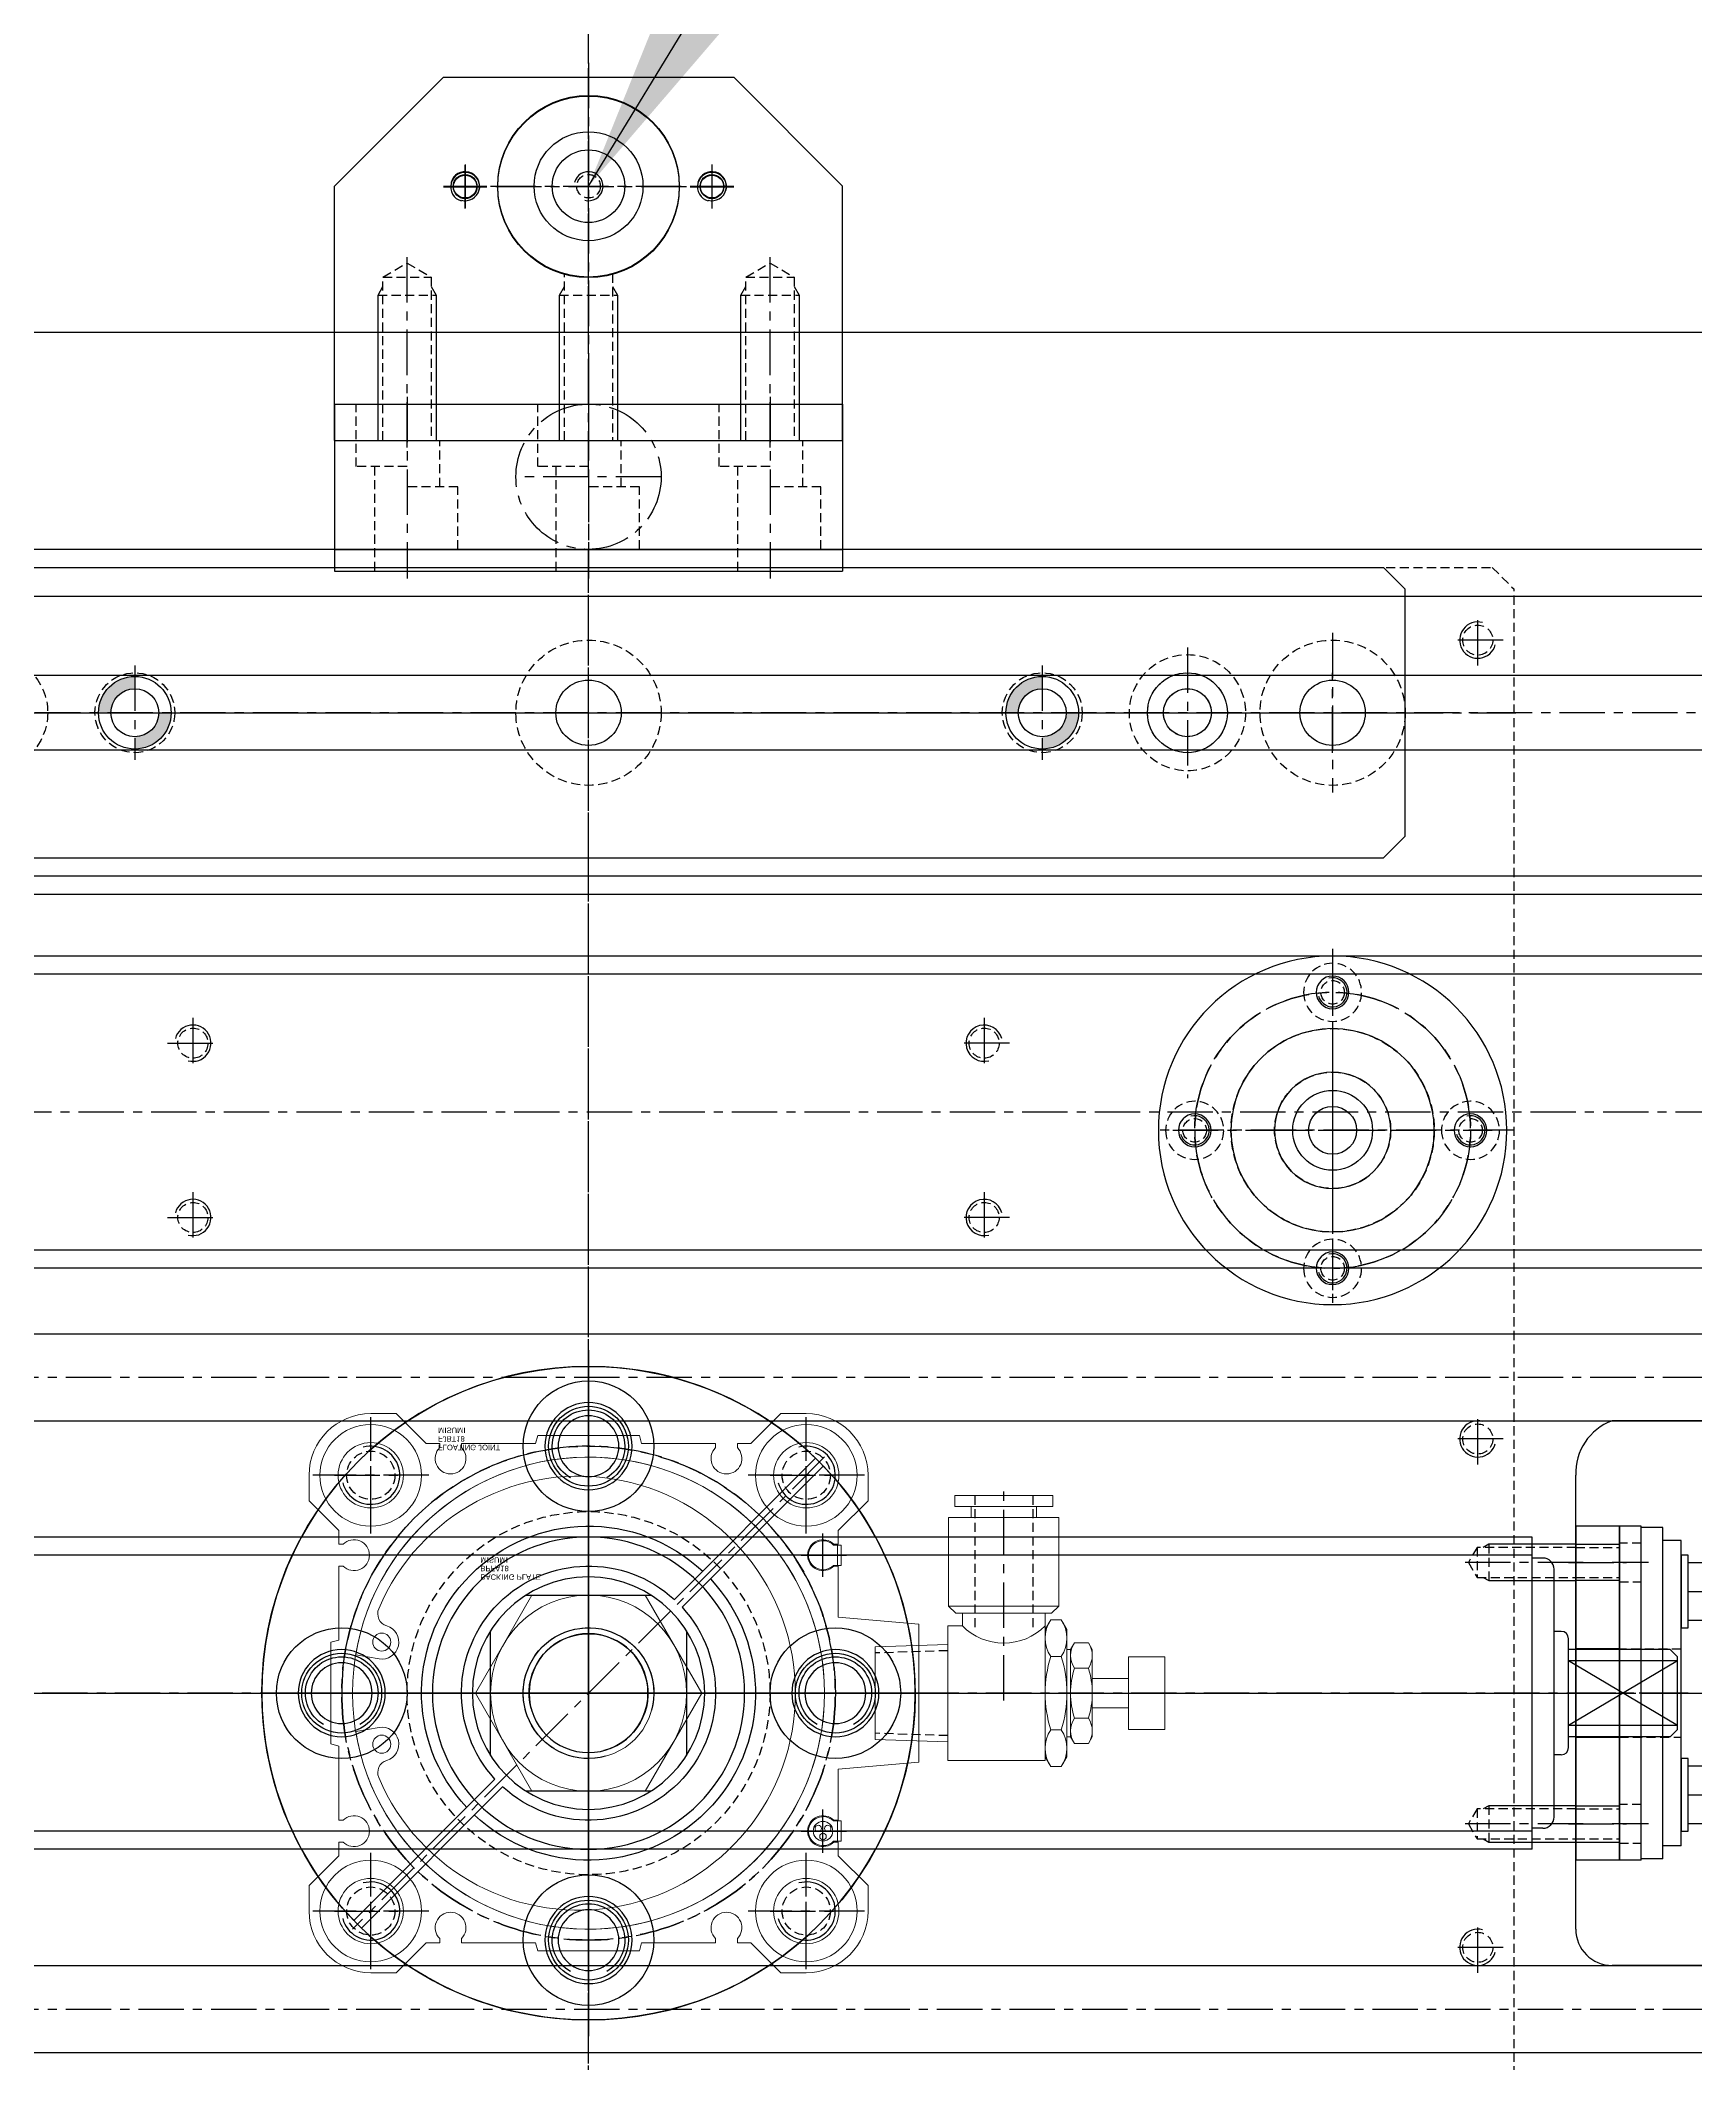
# Model space of a CAD drawing. Header units: inches. Extents: x 0 to 77285, y -118 to 40065.
# Drawn here: x 17324.2 to 17552.2, y 23654.6 to 23933.1 of the extents above; entities that cross this region are included whole.
import ezdxf
from ezdxf.enums import TextEntityAlignment as Align

# ---------------------------------------------------------------- set-up
doc = ezdxf.new("R2010")
doc.units = ezdxf.units.IN
doc.header["$LTSCALE"] = 5
doc.header["$MEASUREMENT"] = 0
doc.linetypes.add('CENTER', pattern=[2, 1.25, -0.25, 0.25, -0.25])
doc.linetypes.add('HIDDEN', pattern=[0.375, 0.25, -0.125])
for name, color, linetype in [('11', 1, 'CENTER'), ('22', 2, 'HIDDEN'), ('4', 4, 'Continuous'), ('44', 4, 'Continuous'), ('55', 5, 'Continuous'), ('77', 40, 'HIDDEN'), ('99', 181, 'Continuous'), ('B', 123, 'Continuous'), ('BOM-T', 4, 'Continuous'), ('G', 231, 'Continuous'), ('T', 3, 'Continuous'), ('Y', 60, 'Continuous')]:
    doc.layers.add(name, color=color, linetype=linetype)
doc.layers.add('88', color=35, linetype='Continuous', lineweight=5)
doc.styles.add('SCI', font='')
doc.styles.get("Standard").update_dxf_attribs({"font": 'arial.ttf'})
doc.styles.get('SCI').set_extended_font_data('Gulim')
doc.dimstyles.new('SCH', dxfattribs={"dimtxt": 2.5, "dimasz": 2, "dimexe": 1.25, "dimexo": 0.625, "dimtad": 1, "dimdec": 8, "dimtxsty": 'SCI', "dimcen": 2.5, "dimclrd": 4, "dimclre": 4, "dimclrt": 7, "dimadec": 8, "dimazin": 2, "dimtfac": 1, "dimtdec": 8, "dimtmove": 0, "dimatfit": 3, "dimfxl": 1, "dimarcsym": 0})

# ---------------------------------------------------------------- blocks, each defined once
blk = doc.blocks.new('A$Cc19b1ef1')
for p, q in [((8.59, 13.5), (-8.59, 13.5)), ((-13.5, 8.59), (-13.5, -8.59)), ((13.5, -8.59), (13.5, 8.59)), ((-8.59, -13.5), (8.59, -13.5))]:
    blk.add_line(p, q)
for radius in [21.5, 16, 8.19]:
    blk.add_circle((0, 0), radius)
at = {"layer": '11'}
for p, q in [((0, -22.5), (0, 22.5)), ((-22.5, 0), (22.5, 0))]:
    blk.add_line(p, q, dxfattribs=at)
at = {"layer": 'T'}
blk.add_arc((0, 0), 9, 75, 15, dxfattribs=at)
blk = doc.blocks.new('A$C461d25e4')
for p, q in [((34.3, 20.4), (34.3, 17.6)), ((-15.59, 0), (-7.79, 13.5)), ((-7.79, 13.5), (7.79, 13.5)), ((7.79, 13.5), (15.59, 0)), ((63.68, 5.05), (65.12, 5.05)), ((66.94, 3.46), (68.86, 3.46)), ((-7.79, -13.5), (-15.59, 0)), ((15.59, 0), (7.79, -13.5)), ((74.4, 2), (69.4, 2)), ((74.4, -2), (69.4, -2)), ((63.68, -5.05), (65.12, -5.05)), ((66.94, -3.46), (68.86, -3.46)), ((51.5, -11), (51.5, -9.25)), ((62.9, -11), (62.9, -9.25)), ((7.79, -13.5), (-7.79, -13.5)), ((49.6, -12), (64.8, -12)), ((34.3, -17.6), (34.3, -20.4)), ((52.7, -25.7), (52.7, -24.2)), ((61.7, -25.7), (61.7, -24.2))]:
    blk.add_line(p, q)
for points in [[(7, -35.5), (7.29, -34.4), (17.5, -34.4), (17.5, -33.81, -2.42), (20.5, -33.81), (20.5, -34.4), (22.38, -34.4), (26.48, -38.5), (30, -38.5, 0.414), (38.5, -30), (38.5, -26.48), (34.4, -22.38), (34.4, -20.5), (33.8, -20.5, -2.42), (33.8, -17.5), (34.4, -17.5), (34.4, -10.47), (45.5, -9.5), (45.5, 9.5), (34.4, 10.47), (34.4, 17.5), (33.8, 17.5, -2.42), (33.8, 20.5), (34.4, 20.5), (34.4, 22.38), (38.5, 26.48), (38.5, 30, 0.414), (30, 38.5), (26.48, 38.5), (22.38, 34.4), (20.5, 34.4), (20.5, 33.8, -2.42), (17.5, 33.8), (17.5, 34.4), (7.29, 34.4), (7, 35.5), (-7, 35.5), (-7.29, 34.4), (-17.5, 34.4), (-17.5, 33.8, -2.42), (-20.5, 33.8), (-20.5, 34.4), (-22.38, 34.4), (-26.48, 38.5), (-30, 38.5, 0.414), (-38.5, 30), (-38.5, 26.48), (-34.4, 22.38), (-34.4, 20.5), (-33.81, 20.5, -2.42), (-33.81, 17.5), (-34.4, 17.5), (-34.4, 7.29), (-35.5, 7), (-35.5, -7), (-34.4, -7.29), (-34.4, -17.5), (-33.81, -17.5, -2.42), (-33.81, -20.5), (-34.4, -20.5), (-34.4, -22.38), (-38.5, -26.48), (-38.5, -30, 0.414), (-30, -38.5), (-26.48, -38.5), (-22.38, -34.4), (-20.5, -34.4), (-20.5, -33.81, -2.42), (-17.5, -33.81), (-17.5, -34.4), (-7.29, -34.4), (-7, -35.5), (7, -35.5)], [(-32.07, -5.26, 0.922), (32.5, 0, 0.922), (-32.07, 5.26), (-28.86, 4.73, 0.944), (-27.8, 9.26, -0.446), (-28.9, 11.62, -0.818), (28.5, 0, -0.818), (-28.9, -11.62, -0.446), (-27.8, -9.26, 0.944), (-28.86, -4.73)], [(34.8, 17.6), (33.73, 17.6, -2.448776), (33.73, 20.4), (34.8, 20.4)], [(49.5, 9.25), (62.9, 9.25), (62.9, -9.25, 0.414214), (51.5, -9.25), (49.5, -9.25)], [(63.68, 5.05, -0.309401), (63.68, 10.1), (65.12, 10.1, -0.309401), (65.12, 5.05, -0.154701), (65.12, -5.05, -0.309401), (65.12, -10.1), (63.68, -10.1, -0.309401), (63.68, -5.05, -0.154701)], [(66.94, 3.46, -0.309401), (66.94, 6.93), (68.86, 6.93, -0.309401), (68.86, 3.46, -0.154701), (68.86, -3.46, -0.309401), (68.86, -6.93), (66.94, -6.93, -0.309401), (66.94, -3.46, -0.154701)], [(34.8, -20.4), (33.73, -20.4, -2.448776), (33.73, -17.6), (34.8, -17.6)]]:
    blk.add_lwpolyline(points, format="xyb", close=True)
for points in [[(63.68, 10.1), (62.9, 8.75), (62.9, -8.75), (63.68, -10.1)], [(65.12, 10.1), (65.9, 8.75), (65.9, -8.75), (65.12, -10.1)], [(49.5, 6.7), (39.5, 6.39), (39.5, -6.39), (49.5, -6.7)], [(66.94, 6.93), (66.4, 6), (66.4, -6), (66.94, -6.93)], [(68.86, 6.93), (69.4, 6), (69.4, -6), (68.86, -6.93)]]:
    blk.add_lwpolyline(points)
for points in [[(65.9, 6), (66.4, 6), (66.4, -6), (65.9, -6)], [(74.4, 5), (79.4, 5), (79.4, -5), (74.4, -5)], [(49.6, -12), (50.6, -11), (63.8, -11), (64.8, -12), (64.8, -24.2), (64.8, -24.2), (49.6, -24.2), (49.6, -24.2)], [(50.45, -25.7), (63.95, -25.7), (63.95, -27.2), (50.45, -27.2)]]:
    blk.add_lwpolyline(points, close=True)
for centre, radius in [((-30, 30), 7), ((30, 30), 7), ((-30, 30), 4.5), ((30, 30), 4.5), ((0, 0), 32.5), ((32.3, 19), 1.35), ((32.3, 19.75), 0.45), ((31.65, 18.62), 0.45), ((32.95, 18.62), 0.45), ((0, 0), 13.5), ((0, 0), 9), ((-28.48, 7.03), 1.25), ((-28.48, -7.03), 1.25), ((-30, -30), 7), ((30, -30), 7), ((-30, -30), 4.5), ((30, -30), 4.5)]:
    blk.add_circle(centre, radius)
at = {"layer": '11'}
for p, q in [((0, 39.5), (0, -39.5)), ((-30, 38), (-30, 22)), ((30, 38), (30, 22)), ((-22, 30), (-38, 30)), ((38, 30), (22, 30)), ((32.3, 22), (32.3, 16)), ((29.3, 19), (36.38, 19)), ((46.5, 0), (-39.5, 0)), ((38.5, 0), (80.4, 0)), ((57.2, 1), (57.2, -28.2)), ((32.3, -16), (32.3, -22)), ((29.3, -19), (36.38, -19)), ((-30, -22), (-30, -38)), ((30, -22), (30, -38)), ((-22, -30), (-38, -30)), ((38, -30), (22, -30))]:
    blk.add_line(p, q, dxfattribs=at)
at = {"layer": '22'}
for p, q in [((49.5, 5.85), (39.5, 5.53)), ((49.5, -5.85), (39.5, -5.53)), ((53.2, -27.2), (53.2, -8.7)), ((61.2, -27.2), (61.2, -8.7))]:
    blk.add_line(p, q, dxfattribs=at)
at = {"layer": 'T'}
blk.add_arc((0, 0), 8.19, 165, 75, dxfattribs=at)
blk = doc.blocks.new('A$C2225790b')
for p, q in [((-12.89, 11.83), (-32.35, 31.29)), ((-31.29, 32.35), (-11.83, 12.89)), ((31.29, -32.35), (11.83, -12.89)), ((12.89, -11.83), (32.35, -31.29))]:
    blk.add_line(p, q)
for centre in [(0, 34), (-34, 0), (34, 0), (0, -34)]:
    blk.add_circle(centre, 4.19)
for radius, start, end in [(45, 315.955, 134.045), (45, 135.955, 314.045), (23, 316.8687, 133.1313), (17.5, 317.4563, 132.5437), (23, 136.8687, 313.1313), (17.5, 137.4563, 312.5437)]:
    blk.add_arc((0, 0), radius, start, end)
at = {"layer": '11'}
for p, q in [((0, -46), (0, 46)), ((32.52, -32.52), (-32.52, 32.52)), ((-46, 0), (46, 0))]:
    blk.add_line(p, q, dxfattribs=at)
blk.add_circle((0, 0), 34, dxfattribs=at)
at = {"layer": 'T'}
for centre in [(0, 34), (-34, 0), (34, 0), (0, -34)]:
    blk.add_arc(centre, 5, 120, 60, dxfattribs=at)
at = {"layer": 'BOM-T', "color": 4}
for s, p in [('FLOATING JOINT', (-20.72, -33.83)), ('FJBT18', (-20.72, -35.01)), ('MISUMI', (-20.72, -36.19))]:
    blk.add_text(s, height=0.75, dxfattribs=at).set_placement(p, align=Align.MIDDLE_LEFT)
blk = doc.blocks.new('A$C48e41ac9')
for centre, radius in [((0, 0), 45), ((0, 34), 6), ((-34, 0), 6), ((34, 0), 6), ((0, -34), 6)]:
    blk.add_circle(centre, radius)
at = {"layer": '11'}
for p, q in [((0, -47.25), (0, 47.25)), ((-47.25, 0), (47.25, 0))]:
    blk.add_line(p, q, dxfattribs=at)
blk.add_circle((0, 0), 34, dxfattribs=at)
at = {"layer": 'BOM-T', "color": 4}
for s, p in [('BACKING PLATE', (-14.89, -15.98)), ('BPFA18', (-14.89, -17.16)), ('MISUMI', (-14.89, -18.34))]:
    blk.add_text(s, height=0.75, dxfattribs=at).set_placement(p, align=Align.MIDDLE_LEFT)
blk = doc.blocks.new('A$C8cd69f33')
for centre, radius in [((0, 0), 24), ((0, 19), 2.25), ((0, 0), 14), ((0, 0), 8), ((-19, 0), 2.25), ((19, 0), 2.25), ((0, -19), 2.25)]:
    blk.add_circle(centre, radius)
at = {"layer": '11'}
for p, q in [((0, 25), (0, -25)), ((-25, 0), (25, 0))]:
    blk.add_line(p, q, dxfattribs=at)
blk.add_circle((0, 0), 19, dxfattribs=at)
at = {"layer": '22'}
for centre in [(0, 19), (-19, 0), (19, 0), (0, -19)]:
    blk.add_circle(centre, 4, dxfattribs=at)
blk = doc.blocks.new('A$C22a9786e')
for p, q in [((32.5, -367), (32.5, 35)), ((105, 35, 0), (105, -25, 0)), ((180, 35), (180, -25)), ((175, -30), (112.5, -30, 0))]:
    blk.add_line(p, q)
for centre, radius in [((65, -63.5, 0), 5.5), ((65, -63.5, 0), 3.3), ((142.5, -132), 9), ((142.5, -132), 5.5), ((108.5, -166), 9), ((176.5, -166), 9), ((108.5, -166), 5.5), ((176.5, -166), 5.5), ((142.5, -200), 9), ((142.5, -200), 5.5)]:
    blk.add_circle(centre, radius)
for centre, radius, start, end in [((112.19, -22.34, 0), 7.67, 200.3083, 272.3116), ((175, -25, 0), 5, 270, 0)]:
    blk.add_arc(centre, radius, start, end)
at = {"layer": '11'}
for p, q in [((142.5, -368), (142.5, 36)), ((124.5, -29, 0), (124.5, -45.79, 0)), ((160.5, -29), (160.5, -45.79)), ((65, -72.5, 0), (65, -54.5, 0)), ((56, -63.5, 0), (74, -63.5, 0)), ((263.5, -166), (21.5, -166))]:
    blk.add_line(p, q, dxfattribs=at)
blk.add_circle((142.5, -166), 34, dxfattribs=at)
at = {"layer": '22'}
for p, q in [((122.43, -30, 0), (122.43, -43.6, 0)), ((126.57, -43.6, 0), (126.57, -30, 0)), ((158.43, -30), (158.43, -43.6)), ((162.57, -43.6), (162.57, -30)), ((122, -42, 0), (127, -42, 0)), ((122.43, -43.6, 0), (124.5, -44.79, 0)), ((122.43, -43.6, 0), (126.57, -43.6, 0)), ((124.5, -44.79, 0), (126.57, -43.6, 0)), ((158, -42), (163, -42)), ((158.43, -43.6), (160.5, -44.79)), ((158.43, -43.6), (162.57, -43.6)), ((160.5, -44.79), (162.57, -43.6))]:
    blk.add_line(p, q, dxfattribs=at)
blk.add_circle((65, -63.5, 0), 8, dxfattribs=at)
at = {"layer": 'T'}
for p, q in [((122, -30, 0), (122, -42, 0)), ((127, -42, 0), (127, -30, 0)), ((158, -30), (158, -42)), ((163, -42), (163, -30)), ((122, -42, 0), (122.43, -42.75, 0)), ((126.57, -42.75, 0), (127, -42, 0)), ((158, -42), (158.43, -42.75)), ((162.57, -42.75), (163, -42))]:
    blk.add_line(p, q, dxfattribs=at)
blk = doc.blocks.new('A$C9060243b')
for p, q in [((-21.5, 35), (-21.5, -355)), ((-19, 35), (-19, -355)), ((19, 35), (19, -355)), ((21.5, 35), (21.5, -355))]:
    blk.add_line(p, q)
at = {"layer": '11'}
blk.add_line((0, 56), (0, -378), dxfattribs=at)
blk = doc.blocks.new('A$C0221f32c')
for p, q in [((-6, -367), (-6, 35)), ((6, -367), (6, 35))]:
    blk.add_line(p, q)
at = {"layer": '11'}
blk.add_line((0, -368), (0, 36), dxfattribs=at)
blk = doc.blocks.new('A$Cd609bd9b')
for p, q in [((-5, 55), (-6, 54)), ((-6, 54), (-6, 40)), ((5, 55), (-5, 55)), ((-4.47, 55), (-4.47, 40)), ((-4.47, 55), (4.47, 40)), ((4.47, 55), (-4.47, 40)), ((4.47, 55), (4.47, 40)), ((5, 55), (6, 54)), ((6, 54), (6, 40)), ((-8.5, 39), (-8.5, 38)), ((7.5, 40), (-7.5, 40)), ((8.5, 39), (8.5, 38)), ((-18.6, 36.46), (-18.6, 35)), ((17.06, 38), (-17.06, 38)), ((18.6, 36.46), (18.6, 35)), ((21.5, 35), (-21.5, 35)), ((-21.5, 35), (-21.5, -290)), ((-19, 35), (-19, -290)), ((19, 35), (19, -290)), ((21.5, 35), (21.5, -290))]:
    blk.add_line(p, q)
for centre, radius, start, end in [((-7.5, 39), 1, 90, 180), ((7.5, 39), 1, 0, 90), ((-17.06, 36.46), 1.54, 90, 180), ((17.06, 36.46), 1.54, 0, 90)]:
    blk.add_arc(centre, radius, start, end)
at = {"layer": '11'}
blk.add_line((0, 56), (0, -313), dxfattribs=at)
blk = doc.blocks.new('A$C1f6ac799')
for p, q in [((-23, 0), (23, 0)), ((-23, 0), (-23, -6)), ((-6.1, 0), (-6.1, -6)), ((6.1, 0), (6.1, -6)), ((23, 0), (23, -6)), ((-23, -6), (23, -6))]:
    blk.add_line(p, q)
at = {"layer": '11'}
for p, q in [((-18, -7), (-18, 1)), ((0, -8), (0, 2)), ((18, -7), (18, 1))]:
    blk.add_line(p, q, dxfattribs=at)
at = {"layer": '22'}
for p, q in [((-20.07, -6), (-20.07, 0)), ((-15.93, -6), (-15.93, 0)), ((15.93, -6), (15.93, 0)), ((20.07, -6), (20.07, 0))]:
    blk.add_line(p, q, dxfattribs=at)
at = {"layer": 'T'}
for p, q in [((-20.5, -6), (-20.5, 0)), ((-15.5, 0), (-15.5, -6)), ((15.5, -6), (15.5, 0)), ((20.5, -6), (20.5, 0))]:
    blk.add_line(p, q, dxfattribs=at)
blk = doc.blocks.new('A$Cc553b2fb')
for p, q in [((29.5, 252), (32.5, 255)), ((336.5, 255), (32.5, 255)), ((29.5, 3), (29.5, 252))]:
    blk.add_line(p, q)
for centre, radius in [((39.5, 250, 0), 2.07), ((149.5, 250, 0), 2.07), ((219.5, 250, 0), 2.07), ((107, 249, 0), 1.62), ((107, 230, 0), 14), ((49.5, 230), 10), ((88, 230, 0), 1.62), ((126, 230, 0), 1.62), ((49.5, 210), 8), ((49.5, 210), 3.3), ((107, 211, 0), 1.62), ((95, 182, 0), 2.07), ((119, 182, 0), 2.07), ((154.5, 157.5), 3.32), ((214.5, 157.5), 3.32), ((184.5, 127.5), 25), ((49.5, 127.5), 10), ((154.5, 97.5), 3.32), ((214.5, 97.5), 3.32), ((95, 73, 0), 2.07), ((119, 73, 0), 2.07), ((49.5, 45, -4258.9), 8)]:
    blk.add_circle(centre, radius)
at = {"layer": '11'}
for p, q in [((184.5, -16), (184.5, 261)), ((39.5, 253.5, 0), (39.5, 246.5, 0)), ((49.5, -1), (49.5, 256)), ((149.5, 253.5, 0), (149.5, 246.5, 0)), ((219.5, 253.5, 0), (219.5, 246.5, 0)), ((107, 208, 0), (107, 252, 0)), ((43, 250, 0), (36, 250, 0)), ((153, 250, 0), (146, 250, 0)), ((223, 250, 0), (216, 250, 0)), ((38.5, 230), (60.5, 230)), ((85, 230, 0), (129, 230, 0)), ((40.5, 210), (58.5, 210)), ((95, 185.5, 0), (95, 178.5, 0)), ((119, 185.5, 0), (119, 178.5, 0)), ((91.5, 182, 0), (98.5, 182, 0)), ((115.5, 182, 0), (122.5, 182, 0)), ((154.5, 152.5), (154.5, 162.5)), ((214.5, 152.5), (214.5, 162.5)), ((159.5, 157.5), (149.5, 157.5)), ((219.5, 157.5), (209.5, 157.5)), ((342, 127.5), (27, 127.5)), ((154.5, 92.5), (154.5, 102.5)), ((214.5, 92.5), (214.5, 102.5)), ((159.5, 97.5), (149.5, 97.5)), ((219.5, 97.5), (209.5, 97.5)), ((95, 69.5, 0), (95, 76.5, 0)), ((119, 69.5, 0), (119, 76.5, 0)), ((91.5, 73, 0), (98.5, 73, 0)), ((115.5, 73, 0), (122.5, 73, 0))]:
    blk.add_line(p, q, dxfattribs=at)
blk.add_circle((107, 230, 0), 19, dxfattribs=at)
at = {"layer": '22'}
blk.add_circle((49.5, 210), 5.5, dxfattribs=at)
at = {"layer": 'T'}
for centre, radius, start, end in [((39.5, 250, 0), 2.5, 165, 75), ((107, 249, 0), 2, 285, 195), ((149.5, 250, 0), 2.5, 165, 75), ((219.5, 250, 0), 2.5, 165, 75), ((88, 230, 0), 2, 285, 195), ((126, 230, 0), 2, 285, 195), ((107, 211, 0), 2, 285, 195), ((95, 182, 0), 2.5, 105, 15), ((119, 182, 0), 2.5, 105, 15), ((154.5, 157.5), 4, 285, 195), ((214.5, 157.5), 4, 285, 195), ((154.5, 97.5), 4, 285, 195), ((214.5, 97.5), 4, 285, 195), ((95, 73, 0), 2.5, 345, 255), ((119, 73, 0), 2.5, 345, 255)]:
    blk.add_arc(centre, radius, start, end, dxfattribs=at)
blk = doc.blocks.new('A$C8a4d88c8')
h = blk.add_hatch(color=256)
h.dxf.hatch_style = 1
h.paths.add_polyline_path([(-3.3, 145), (-5, 145, 0.414214), (0, 140), (0, 141.7, -0.414214)])
h.paths.add_polyline_path([(0, 150), (0, 148.3, -0.414214), (3.3, 145), (5, 145, 0.414214)])
h = blk.add_hatch(color=256)
h.dxf.hatch_style = 1
h.paths.add_polyline_path([(-3.3, 20), (-5, 20, 0.414214), (0, 15), (0, 16.7, -0.414214)])
h.paths.add_polyline_path([(0, 25), (0, 23.3, -0.414214), (3.3, 20), (5, 20, 0.414214)])
for p, q in [((-20, 192, 0), (-17, 195, 0)), ((17, 195, 0), (-17, 195, 0)), ((20, 192, 0), (17, 195, 0)), ((-20, -27, 0), (-20, 192, 0)), ((20, -27, 0), (20, 192, 0)), ((-17, -30, 0), (-20, -27, 0)), ((17, -30, 0), (20, -27, 0)), ((17, -30, 0), (-17, -30, 0))]:
    blk.add_line(p, q)
for centre, radius in [((0, 185, -4258.9), 4.5), ((0, 165, -4258.9), 5.5), ((0, 165, -4258.9), 3.3), ((0, 145, -4258.9), 5), ((0, 145, -4258.9), 3.3), ((0, 82.5, 0), 4.5), ((0, 20, 0), 5), ((0, 20, 0), 3.3), ((0, 0, 0), 5.5), ((0, 0, 0), 3.3), ((0, -20, 0), 4.5)]:
    blk.add_circle(centre, radius)
at = {"layer": '11'}
for p, q in [((0, -31, 0), (0, 196, 0)), ((5.5, 185, -4258.9), (-5.5, 185, -4258.9)), ((-9, 165, -4258.9), (9, 165, -4258.9)), ((-6.5, 145, -4258.9), (6.5, 145, -4258.9)), ((21, 82.5, 0), (-21, 82.5, 0)), ((-6.5, 20, 0), (6.5, 20, 0)), ((-9, 0, 0), (9, 0, 0)), ((5.5, -20, 0), (-5.5, -20, 0))]:
    blk.add_line(p, q, dxfattribs=at)
at = {"layer": '22'}
for centre, radius in [((0, 165, -4258.9), 8), ((0, 145, -4258.9), 5.5), ((0, 20, 0), 5.5), ((0, 0, 0), 8)]:
    blk.add_circle(centre, radius, dxfattribs=at)
blk = doc.blocks.new('A$C9632139dE')
for p, q in [((-5, -3), (-5, 0)), ((41, 0), (-5, 0)), ((41, -3), (41, 0)), ((41, -3), (-5, -3)), ((-4.8, -6), (-4.8, -3)), ((40.8, -6), (40.8, -3)), ((40.8, -6), (-4.8, -6)), ((-3, -8.5), (-3, -6)), ((39, -8.5), (39, -6)), ((39, -8.5), (-3, -8.5)), ((-1, -9.5), (-1, -8.5)), ((-1, -8.5), (9, -8.5)), ((9, -9.5), (-1, -9.5)), ((0, -9.5), (0, -13.5)), ((8, -9.5), (0, -9.5)), ((4, -9.5), (4, -13.14)), ((8, -13.5), (8, -9.5)), ((9, -8.5), (9, -9.5)), ((27, -9.5), (27, -8.5)), ((27, -8.5), (37, -8.5)), ((37, -9.5), (27, -9.5)), ((28, -9.5), (28, -13.5)), ((36, -9.5), (28, -9.5)), ((32, -9.5), (32, -13.14)), ((36, -13.5), (36, -9.5)), ((37, -8.5), (37, -9.5)), ((0, -13.5), (8, -13.5)), ((1.5, -13.5), (1.5, -15.57)), ((6.5, -15.57), (6.5, -13.5)), ((28, -13.5), (36, -13.5)), ((29.5, -13.5), (29.5, -15.57)), ((34.5, -15.57), (34.5, -13.5)), ((1.5, -15.57), (1.93, -16)), ((1.5, -15.57), (6.5, -15.57)), ((1.93, -16), (6.07, -16)), ((6.07, -16), (6.5, -15.57)), ((29.5, -15.57), (29.93, -16)), ((29.5, -15.57), (34.5, -15.57)), ((29.93, -16), (34.07, -16)), ((34.07, -16), (34.5, -15.57))]:
    blk.add_line(p, q)
for centre in [(2, -7.72), (6, -7.72), (30, -7.72), (34, -7.72)]:
    blk.add_arc(centre, 5.78, 249.7438, 290.2562)
at = {"layer": '11'}
for p, q in [((0, -4), (0, 1)), ((18, -9.5), (18, 1)), ((36, -4), (36, 1))]:
    blk.add_line(p, q, dxfattribs=at)
at = {"layer": '22'}
for p, q in [((11.95, -8.5), (11.95, 0)), ((24.05, 0), (24.05, -8.5)), ((-2.65, -3), (-2.65, 0)), ((2.65, 0), (2.65, -3)), ((33.35, -3), (33.35, 0)), ((38.65, 0), (38.65, -3))]:
    blk.add_line(p, q, dxfattribs=at)
at = {"layer": 'T'}
for p, q in [((1.93, -13.5), (1.93, -16)), ((6.07, -13.5), (6.07, -16)), ((29.93, -13.5), (29.93, -16)), ((34.07, -13.5), (34.07, -16))]:
    blk.add_line(p, q, dxfattribs=at)
blk = doc.blocks.new('A$Cc0d0dede')
for name, p in [('A$C22a9786e', (-142.5, 166)), ('A$C0221f32c', (-43.5, 166, 0)), ('A$C1f6ac799', (0, 142)), ('A$C8a4d88c8', (-135, -82.5, 0))]:
    blk.add_blockref(name, p)
at = {"xscale": -1}
blk.add_blockref('A$C0221f32c', (43.5, 166), dxfattribs=at)
at = {"layer": '22'}
blk.add_blockref('A$Cc553b2fb', (-184.5, -127.5), dxfattribs=at)
at = {"layer": '4', "xscale": -1, "rotation": 180}
blk.add_blockref('A$C9632139dE', (-18, 142), dxfattribs=at)
at = {"layer": '44', "xscale": -1.000000000000001, "rotation": 90}
blk.add_blockref('A$C8cd69f33', (-77.5, 102.5, 0), dxfattribs=at)
at = {"layer": '55'}
for name, p in [('A$C9060243b', (-80, 160)), ('A$Cd609bd9b', (0, 95))]:
    blk.add_blockref(name, p, dxfattribs=at)
at = {"layer": '88', "xscale": -1, "rotation": 270}
blk.add_blockref('A$C461d25e4', (0, 0), dxfattribs=at)
at = {"layer": '99', "xscale": -1, "rotation": 270}
for name in ['A$C48e41ac9', 'A$C2225790b', 'A$Cc19b1ef1']:
    blk.add_blockref(name, (0, 0), dxfattribs=at)
blk = doc.blocks.new('A$C2eb6e688')
for p, q in [((-157.5, -277), (-157.5, -5252)), ((-112.5, -277), (-112.5, -5252))]:
    blk.add_line(p, q)
at = {"layer": '11'}
for p, q in [((-135, -277), (-135, -5252)), ((0, -5252), (0, -277))]:
    blk.add_line(p, q, dxfattribs=at)
at = {"layer": 'B'}
for p, q in [((-140.15, -277), (-140.15, -5252)), ((-129.85, -277), (-129.85, -5252))]:
    blk.add_line(p, q, dxfattribs=at)
at = {"layer": 'G'}
blk.add_line((-151, -277), (-151, -5252), dxfattribs=at)
blk = doc.blocks.new('A$C1bf38370')
at = {"layer": '11'}
for p, q in [((185, -60.07), (185, -0.07)), ((195, -60.07), (175, -60.07)), ((185, -60.07), (185, -70.07))]:
    blk.add_line(p, q, dxfattribs=at)
blk.add_circle((185, -60.07), 10, dxfattribs=at)
blk = doc.blocks.new('A$C49a8f0fe')
at = {"rotation": 90}
blk.add_blockref('A$C1bf38370', (2849.93, -185), dxfattribs=at)
blk = doc.blocks.new('A$Cbfc6b825')
blk.add_line((-165, -110), (165, -110))
for centre, radius in [((0, -90), 12.5), ((-16.99, -90), 1.62), ((17.01, -90), 1.62)]:
    blk.add_circle(centre, radius)
at = {"layer": '11'}
for p, q in [((0, -113), (0, 3)), ((-16.99, -93), (-16.99, -87)), ((17.01, -93), (17.01, -87)), ((-19.99, -90), (-13.99, -90)), ((13.5, -90), (-13.5, -90)), ((14.01, -90), (20.01, -90))]:
    blk.add_line(p, q, dxfattribs=at)
at = {"layer": 'T'}
for centre in [(-16.99, -90), (17.01, -90)]:
    blk.add_arc(centre, 2, 345, 255, dxfattribs=at)
blk = doc.blocks.new('A$C8c658ac8')
for p, q in [((40, 0), (55, 15)), ((55, 15), (95, 15)), ((95, 15), (110, 0)), ((40, -35), (40, 0)), ((110, -35), (110, 0)), ((40, -35), (110, -35))]:
    blk.add_line(p, q)
for centre, radius in [((75, 0), 12.5), ((58, 0, 0), 1.62), ((92, 0, 0), 1.62)]:
    blk.add_circle(centre, radius)
at = {"layer": '11'}
for p, q in [((75, 17), (75, -37)), ((58, 3, 0), (58, -3, 0)), ((92, 3, 0), (92, -3, 0)), ((55, 0, 0), (61, 0, 0)), ((61.5, 0), (88.5, 0)), ((89, 0, 0), (95, 0, 0)), ((50, -36), (50, -9.58)), ((100, -36), (100, -9.58))]:
    blk.add_line(p, q, dxfattribs=at)
at = {"layer": '22'}
for p, q in [((46.68, -12.5), (50, -10.58)), ((50, -10.58), (53.32, -12.5)), ((96.68, -12.5), (100, -10.58)), ((100, -10.58), (103.32, -12.5)), ((46.68, -35), (46.68, -12.5)), ((46.68, -12.5), (53.32, -12.5)), ((53.32, -12.5), (53.32, -35)), ((71.68, -35), (71.68, -12.05)), ((78.32, -12.05), (78.32, -35)), ((96.68, -35), (96.68, -12.5)), ((96.68, -12.5), (103.32, -12.5)), ((103.32, -12.5), (103.32, -35)), ((46, -15), (54, -15)), ((71, -15), (79, -15)), ((96, -15), (104, -15))]:
    blk.add_line(p, q, dxfattribs=at)
at = {"layer": 'T'}
for p, q in [((46, -15), (46.68, -13.83)), ((53.32, -13.83), (54, -15)), ((71, -15), (71.68, -13.83)), ((78.32, -13.83), (79, -15)), ((96, -15), (96.68, -13.83)), ((103.32, -13.83), (104, -15)), ((46, -35), (46, -15)), ((54, -15), (54, -35)), ((71, -35), (71, -15)), ((79, -15), (79, -35)), ((96, -35), (96, -15)), ((104, -15), (104, -35))]:
    blk.add_line(p, q, dxfattribs=at)
for centre in [(58, 0, 0), (92, 0, 0)]:
    blk.add_arc(centre, 2, 255, 165, dxfattribs=at)
blk = doc.blocks.new('A$C880a0e14')
for p, q in [((-35, 0), (35, 0)), ((-35, 0), (-35, -23)), ((35, 0), (35, -23)), ((-35, -20), (35, -20)), ((-35, -23), (35, -23))]:
    blk.add_line(p, q)
at = {"layer": '11'}
for p, q in [((-25, 1), (-25, -24)), ((0, 1), (0, -24)), ((25, 1), (25, -24))]:
    blk.add_line(p, q, dxfattribs=at)
at = {"layer": '22'}
for p, q in [((-32, -8.6), (-32, 0)), ((-7, -8.6), (-7, 0)), ((18, -8.6), (18, 0)), ((-25, -8.6), (-32, -8.6)), ((-29.5, -8.6), (-29.5, -23)), ((0, -8.6), (-7, -8.6)), ((-4.5, -8.6), (-4.5, -23)), ((25, -8.6), (18, -8.6)), ((20.5, -8.6), (20.5, -23))]:
    blk.add_line(p, q, dxfattribs=at)
at = {"layer": '77'}
for p, q in [((-35, -5), (35, -5)), ((-20.5, -11.4), (-20.5, -5)), ((4.5, -11.4), (4.5, -5)), ((29.5, -11.4), (29.5, -5)), ((-18, -11.4), (-25, -11.4)), ((-18, -20), (-18, -11.4)), ((7, -11.4), (0, -11.4)), ((7, -20), (7, -11.4)), ((32, -11.4), (25, -11.4)), ((32, -20), (32, -11.4))]:
    blk.add_line(p, q, dxfattribs=at)
blk = doc.blocks.new('A$C8375b335')
for radius in [12.5, 7.5, 5]:
    blk.add_circle((0, 0), radius)
at = {"layer": '11'}
for p, q in [((0, -13.5), (0, 13.5)), ((-13.5, 0), (13.5, 0))]:
    blk.add_line(p, q, dxfattribs=at)
at = {"layer": '22'}
blk.add_circle((0, 0), 1.62, dxfattribs=at)
at = {"layer": 'T'}
blk.add_arc((0, 0), 2, 255, 165, dxfattribs=at)
blk = doc.blocks.new('A$C7bcb80de')
at = {"layer": 'B'}
for name, p in [('A$C8c658ac8', (-75, 50)), ('A$C880a0e14', (0, 20))]:
    blk.add_blockref(name, p, dxfattribs=at)
at = {"layer": 'G'}
blk.add_blockref('A$C8375b335', (0, 50), dxfattribs=at)
at = {"layer": 'Y'}
blk.add_blockref('A$Cbfc6b825', (0, 139.91), dxfattribs=at)
blk = doc.blocks.new('*D365')
at = {"color": 4, "lineweight": -2, "transparency": 16777216}
for p, q in [((17399.65, 26493.05), (17399.65, 27402.11)), ((17979.65, 23925.05), (17979.65, 27402.11)), ((17559.65, 27302.11), (17819.65, 27302.11))]:
    blk.add_line(p, q, dxfattribs=at)
at = {"color": 4, "transparency": 16777216}
for points in [[(17559.65, 27328.78), (17559.65, 27275.45), (17399.65, 27302.11)], [(17819.65, 27328.78), (17819.65, 27275.45), (17979.65, 27302.11)]]:
    blk.add_solid(points, dxfattribs=at)
at = {"layer": 'Defpoints', "color": 0, "transparency": 16777216}
for p in [(17979.65, 27302.11), (17399.65, 26443.05), (17979.65, 23875.05)]:
    blk.add_point(p, dxfattribs=at)
at = {"color": 7, "transparency": 16777216, "insert": (17689.65, 27454.64), "char_height": 200, "attachment_point": 5, "style": 'SCI'}
blk.add_mtext('580', dxfattribs=at)
blk = doc.blocks.new('*D366')
at = {"color": 4, "lineweight": -2, "transparency": 16777216}
for p, q in [((12554.65, 23925.55), (12554.65, 28076.14)), ((17979.65, 23925.05), (17979.65, 28076.14)), ((12714.65, 27976.14), (17819.65, 27976.14))]:
    blk.add_line(p, q, dxfattribs=at)
at = {"color": 4, "transparency": 16777216}
for points in [[(12714.65, 28002.81), (12714.65, 27949.48), (12554.65, 27976.14)], [(17819.65, 28002.81), (17819.65, 27949.48), (17979.65, 27976.14)]]:
    blk.add_solid(points, dxfattribs=at)
at = {"layer": 'Defpoints', "color": 0, "transparency": 16777216}
for p in [(17979.65, 27976.14), (12554.65, 23875.55), (17979.65, 23875.05)]:
    blk.add_point(p, dxfattribs=at)
at = {"color": 7, "transparency": 16777216, "insert": (15267.15, 28128.81), "char_height": 200, "attachment_point": 5, "style": 'SCI'}
blk.add_mtext('5425', dxfattribs=at)
blk = doc.blocks.new('*D367')
at = {"color": 4, "lineweight": -2, "transparency": 16777216}
for p, q in [((12554.65, 23925.55), (12554.65, 29140.68)), ((21064.65, 23433.05), (21064.65, 29140.68)), ((12714.65, 29040.68), (20904.65, 29040.68))]:
    blk.add_line(p, q, dxfattribs=at)
at = {"color": 4, "transparency": 16777216}
for points in [[(12714.65, 29067.34), (12714.65, 29014.01), (12554.65, 29040.68)], [(20904.65, 29067.34), (20904.65, 29014.01), (21064.65, 29040.68)]]:
    blk.add_solid(points, dxfattribs=at)
at = {"layer": 'Defpoints', "color": 0, "transparency": 16777216}
for p in [(21064.65, 29040.68), (12554.65, 23875.55), (21064.65, 23383.05)]:
    blk.add_point(p, dxfattribs=at)
at = {"color": 7, "transparency": 16777216, "insert": (16809.65, 29193.47), "char_height": 200, "attachment_point": 5, "style": 'SCI'}
blk.add_mtext('8510', dxfattribs=at)
blk = doc.blocks.new('*D374')
at = {"color": 4, "lineweight": -2, "transparency": 16777216}
for p, q in [((12554.65, 23925.55), (12554.65, 30215.88)), ((37924.65, 23433.05), (37924.65, 30215.88)), ((12714.65, 30115.88), (37764.65, 30115.88))]:
    blk.add_line(p, q, dxfattribs=at)
at = {"color": 4, "transparency": 16777216}
for points in [[(12714.65, 30142.54), (12714.65, 30089.21), (12554.65, 30115.88)], [(37764.65, 30142.54), (37764.65, 30089.21), (37924.65, 30115.88)]]:
    blk.add_solid(points, dxfattribs=at)
at = {"layer": 'Defpoints', "color": 0, "transparency": 16777216}
for p in [(37924.65, 30115.88), (12554.65, 23875.55), (37924.65, 23383.05)]:
    blk.add_point(p, dxfattribs=at)
at = {"color": 7, "transparency": 16777216, "insert": (25239.65, 30268.54), "char_height": 200, "attachment_point": 5, "style": 'SCI'}
blk.add_mtext('25370', dxfattribs=at)

msp = doc.modelspace()

# ---------------------------------------------------------------- block references
at = {"rotation": 270}
for name, p in [('A$C49a8f0fe', (17399.6497809, 26783.0504763)), ('A$C2eb6e688', (17976.6497809, 23705.55047629)), ('A$Cc0d0dede', (17399.65170498, 23705.55047629))]:
    msp.add_blockref(name, p, dxfattribs=at)
msp.add_blockref('A$C7bcb80de', (17399.65170498, 23863.0504763))

# ---------------------------------------------------------------- dimensions: what is measured, and where the dimension line sits
for base, p1, p2, picture, middle in [((37924.649780898, 30115.8761734788), (12554.649780898, 23875.5504762968), (37924.649780898, 23383.0504762948), '*D374', (25239.649780898, 30268.5392893244)), ((21064.649780898, 29040.6754827387), (12554.649780898, 23875.5504762968), (21064.649780898, 23383.0504762948), '*D367', (16809.649780898, 29193.4717543765)), ((17979.649780898, 27976.1433020648), (12554.649780898, 23875.5504762968), (17979.649780898, 23875.0504762948), '*D366', (15267.149780898, 28128.8064179103)), ((17979.649780898, 27302.1133816955), (17399.649780898, 26443.0504762968), (17979.649780898, 23875.0504762948), '*D365', (17689.649780898, 27454.6433417487))]:
    dim = msp.add_linear_dim(base=base, p1=p1, p2=p2, dimstyle='SCH', override={"dimscale": 80})
    dim.commit()
    dim.dimension.update_dxf_attribs({"geometry": picture, "text_midpoint": middle})

# ---------------------------------------------------------------- leaders
msp.add_leader([(17399.65170498, 23913.04575819), (19552.82136544, 27450.34323961)], dimstyle='SCH', override={"dimscale": 80, "dimgap": 0.625, "dimtad": 1})

doc.saveas('drawing.dxf')
